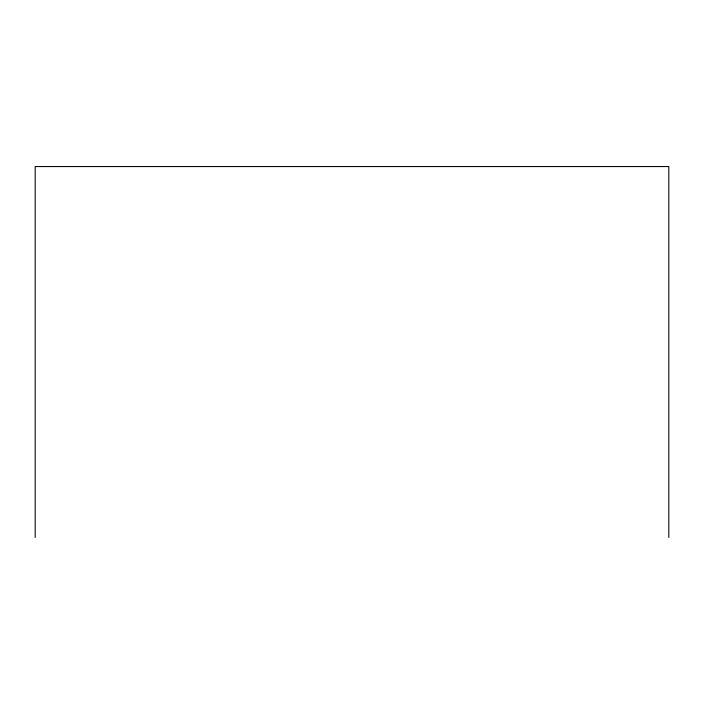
<?xml version="1.0" encoding="UTF-8"?>
<svg xmlns="http://www.w3.org/2000/svg" width="704" height="704" viewBox="0 0 704 704"><rect width="100%" height="100%" fill="white"/><g stroke="black" fill="none" stroke-linecap="round" stroke-linejoin="round"><path stroke-width="1.06" d="M668.8 537.451L668.8 166.549L35.2 166.549L35.2 537.451"/></g></svg>
